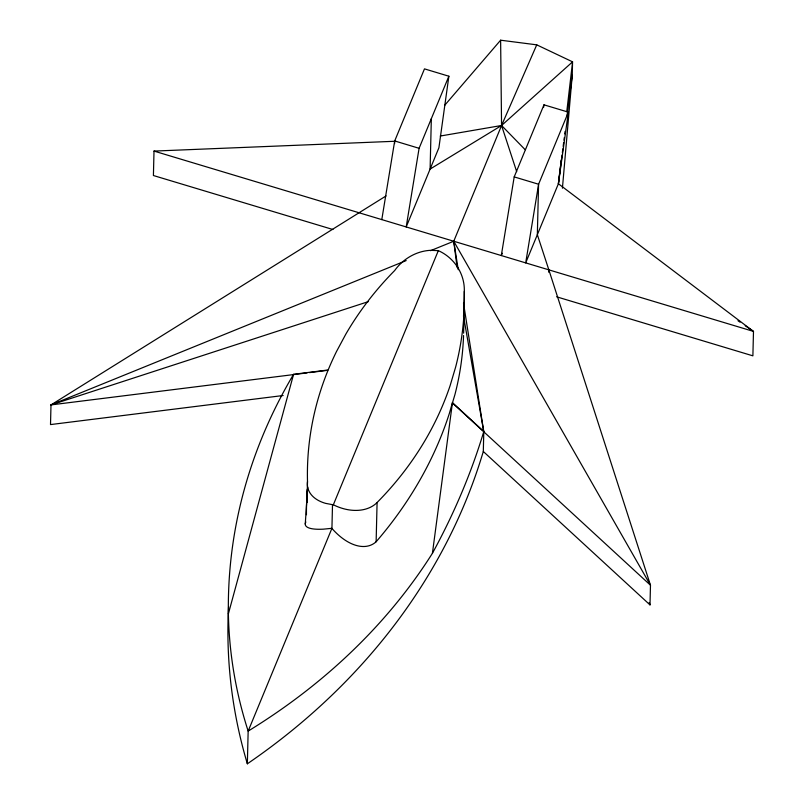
<?xml version="1.0" encoding="UTF-8"?>
<svg xmlns="http://www.w3.org/2000/svg" width="804" height="804" viewBox="0 0 804 804"><rect width="100%" height="100%" fill="white"/><g stroke="black" fill="none" stroke-linecap="round" stroke-linejoin="round"><path stroke-width="1.21" d="M386.061 195.925L50.994 404.904L50.511 424.582L283.149 395.518M395.709 141.233L154.006 151.082L153.413 175.523L332.916 229.512M463.637 333.147A379.438 320.374 1.4 0 0 463.627 318.836L464.3 291.44A41.908 39.527 42.4 0 0 438.341 250.637L430.421 250.335A41.868 35.456 -39.1 0 0 394.704 270.506A379.438 320.374 1.4 0 0 345.82 334.152L336.524 351.479A379.438 320.374 1.4 0 0 307.5 481.596A40.944 25.849 -13.6 0 0 325.62 503.364L332.504 504.671L331.931 528.318L332.705 529.303A53.828 30.843 62.4 0 0 376.131 541.765A382.825 320.977 -23.9 0 0 449.376 413.377L452.451 402.663L483.797 431.507L483.304 451.486A700.415 591.382 1.4 0 1 247.351 763.8L248.155 731.097A643.682 504.651 2.9 0 1 228.386 613.814L293.591 374.292L327.891 370.011M293.581 374.594L293.591 374.292A640.396 530.268 1.5 0 0 228.386 613.814M306.987 502.44L307.5 481.596M376.131 541.765L377.086 502.53A379.438 320.374 1.4 0 0 450.119 385.639L455.607 367.177A379.438 320.374 1.4 0 0 464.3 291.44M394.613 143.574L394.674 141.012L424.482 68.873L448.873 76.219L438.894 147.805L406.201 226.939L419.095 148.298L448.873 76.219M431.336 118.66L430.11 169.071L501.565 125.494L572.569 61.838L536.74 44.843L500.621 40.2L444.552 105.465M548.79 272.295L548.851 269.853L537.343 234.708L538.569 184.297L568.378 112.158L543.976 104.821L514.198 176.9L501.304 255.551L502.259 253.23M562.418 188.196L572.237 75.345L572.569 61.838L566.78 111.595M483.304 451.486L649.994 604.899L650.476 585.222L548.851 269.853M305.269 524.027L307.671 487.244M514.198 176.9L538.6 184.237L525.695 262.888L558.398 183.744L560.418 166.338M560.85 162.599L561.142 160.117M556.629 296.807L752.886 355.84L753.489 331.409L558.398 183.744L562.056 155.092M562.368 152.599L562.85 148.861M563.172 146.368L563.644 142.63M563.966 140.137L564.277 137.645M564.76 133.906L565.081 131.414M567.142 115.213L572.237 75.345M305.842 521.957A54.682 12.784 -16.2 0 0 323.61 529.143L331.931 528.318L248.155 731.097A704.294 557.815 6.6 0 0 432.421 553.283L452.451 402.663M543.635 107.294L543.976 104.821M558.398 183.744L568.378 112.158M381.799 219.603L394.694 140.951L419.095 148.298M332.504 504.671L333.348 504.771L438.341 250.637M457.084 267.35L453.747 241.25L501.565 125.494L536.74 44.843M307.058 372.905L50.994 404.904L406.161 260.586M430.532 250.677L453.747 241.25L650.476 585.222L483.787 431.798L463.456 315.801M50.994 404.904L368.383 301.621M440.25 136.037L501.565 125.494L525.173 149.695M309.51 372.604L326.655 370.453M154.006 151.082L753.489 331.409L745.228 325.731M738.002 320.756L740.062 322.173M482.872 430.954L452.441 402.955L454.933 394.573A379.438 320.374 1.4 0 0 463.556 335.539M516.681 171.644L501.565 125.494L500.621 40.2M649.21 602.518L649.994 604.899M453.747 241.25L458.24 269.702M463.506 303.118L483.787 431.798M247.351 763.8A640.135 540.479 1.4 0 1 228.577 606.859M377.086 502.53A40.984 29.718 30.9 0 1 333.348 504.771M306.445 514.751A382.784 346.976 -1.9 0 1 307.339 489.234M483.797 431.507A701.46 535.816 -28.7 0 1 432.421 553.283"/></g></svg>
